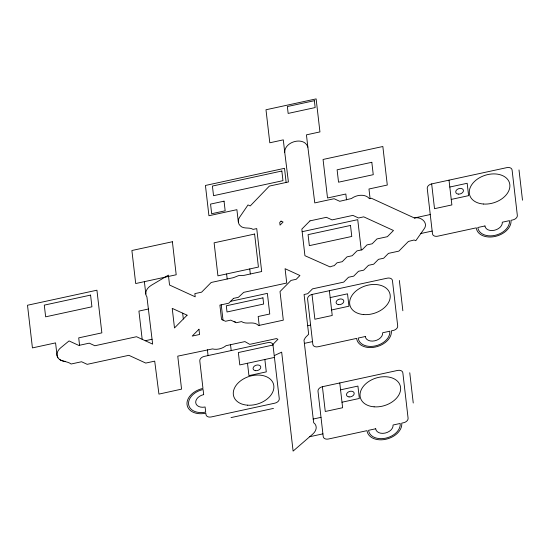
<?xml version="1.0" encoding="UTF-8"?>
<svg xmlns="http://www.w3.org/2000/svg" width="550" height="550" viewBox="0 0 550 550"><rect width="100%" height="100%" fill="white"/><g stroke="black" fill="none" stroke-linecap="round" stroke-linejoin="round"><path stroke-width="0.82" d="M274.292 355.589L281.669 352.144L293.102 451.103L312.709 434.129A11.894 8.229 -17.5 0 0 313.665 422.675L303.999 340.099L305.408 337.549L308.66 334.249L304.074 294.504L307.711 293.714L312.489 288.874L343.729 282.102L348.507 277.262L353.719 276.134L358.497 271.288L363.701 270.16L368.479 265.32L373.684 264.192L378.462 259.346L383.673 258.218L388.451 253.378L398.867 251.123L408.423 241.436L414.157 239.992L415.779 240.728L423.913 229.185C428.966 223.018 420.881 216.178 414.514 218.041L371.408 198.254L369.359 198.701L369.078 198.316A11.894 8.229 -17.5 0 0 351.471 198.522L339.735 201.307L334.097 198.722L314.772 202.909L307.863 147.146C304.356 136.084 284.453 141.46 284.735 152.288L288.413 181.961L269.342 186.093L250.216 205.954L248.009 204.944L239.745 217.044C237.834 219.56 237.703 223.506 240.192 225.692C243.664 229.515 249.246 226.799 253.089 229.391L256.726 228.601L261.683 271.528L244.028 275.357L238.741 275.564L233.468 277.64L211.179 282.473L201.623 292.16L194.844 293.624L195.216 296.814L169.537 285.024L168.396 275.131L151.381 285.257A11.894 8.229 -17.5 0 0 145.784 293.796L145.901 294.601A11.894 8.229 -17.5 0 0 146.905 296.808L152.639 344.114L136.531 336.724L94.875 345.751L89.238 343.159L78.822 345.421L69.046 340.931L60.72 347.779A11.894 8.229 -17.5 0 0 56.98 355.046C57.75 362.113 66.976 360.601 71.142 364.004L81.558 361.749L87.196 364.334L128.851 355.314L145.764 363.076L154.708 361.137L158.929 394.103L181.562 389.132L177.753 356.146L212.479 348.92A11.894 8.229 -17.5 0 0 225.349 346.218L226.029 345.682L244.936 341.591L249.748 344.355L276.375 338.587L277.942 339.302L272.91 344.403L279.269 398.681A4.957 3.431 -17.5 0 1 274.849 403.164L211.2 416.955A4.957 3.431 -17.5 0 1 205.982 414.562L205.824 413.181A17.841 12.348 -17.5 0 1 187.034 404.559A17.841 12.348 -17.5 0 1 202.964 388.417L199.788 360.896A4.957 3.431 -17.5 0 1 204.208 356.414L267.857 342.623A4.957 3.431 -17.5 0 1 272.951 344.493M431.661 183.913L506.873 167.619A4.957 3.431 -17.5 0 1 512.091 170.012L517.337 215.421A4.957 3.431 -17.5 0 1 512.916 219.904L510.984 220.323A17.841 12.348 -17.5 0 1 495.062 236.466A17.841 12.348 -17.5 0 1 476.272 227.844L437.697 236.197A4.957 3.431 -17.5 0 1 432.479 233.805L427.233 188.396A4.957 3.431 -17.5 0 1 431.661 183.913L434.521 208.684L451.88 204.923L449.013 180.153M449.811 187.034L467.17 183.274L468.6 195.656L451.241 199.416M302.156 231.694L357.741 219.656L361.24 249.961M414.384 217.979L430.251 214.541M420.874 233.496L432.163 231.055M148.583 308.983L138.923 311.08L142.182 339.316M230.587 301.331L267.369 293.363L269.754 314.002L258.177 316.511L259.201 325.38M312.015 294.463L387.234 278.169A4.957 3.431 -17.5 0 1 392.453 280.569L397.698 325.971A4.957 3.431 -17.5 0 1 393.271 330.461L391.346 330.873A17.841 12.348 -17.5 0 1 375.416 347.022A17.841 12.348 -17.5 0 1 356.627 338.394L318.051 346.754A4.957 3.431 -17.5 0 1 312.833 344.355L307.587 298.952A4.957 3.431 -17.5 0 1 312.015 294.463L314.875 319.234L332.234 315.473L329.374 290.709M330.165 297.584L347.524 293.824L348.954 306.212L331.595 309.966M145.269 340.732L152.061 339.261M234.149 321.716L235.036 321.523L235.111 322.156M307.677 325.731L310.613 325.091M273.075 345.022L238.356 352.543L239.786 364.925L274.505 357.404M304.377 343.372L312.517 341.605M322.41 386.719L397.629 370.425A4.957 3.431 -17.5 0 1 402.848 372.824L408.093 418.227A4.957 3.431 -17.5 0 1 403.666 422.709L401.741 423.129A17.841 12.348 -17.5 0 1 385.811 439.271A17.841 12.348 -17.5 0 1 367.022 430.65L328.453 439.01A4.957 3.431 -17.5 0 1 323.228 436.611L317.989 391.208A4.957 3.431 -17.5 0 1 322.41 386.719L325.27 411.489L342.629 407.729L339.769 382.958M340.56 389.84L357.919 386.079L359.349 398.461L341.99 402.222M231.048 417.594L273.474 408.402M313.122 419.059L321.007 417.347M309.719 436.721L322.912 433.861M65.388 361.364L64.879 361.329M64.343 361.268L63.821 361.199M63.305 361.096L62.803 360.979M62.322 360.841L61.841 360.683M61.394 360.504L60.947 360.312M60.534 360.099L60.129 359.865M59.751 359.618L59.386 359.356M57.949 357.803L57.722 357.459M57.544 357.094L57.372 356.723M57.241 356.345L57.131 355.96M284.728 152.24L283.298 139.858L269.796 142.787L265.987 109.759L316.126 98.897L319.942 131.917L306.439 134.846L307.869 147.187M57.056 355.561L55.571 342.884L32.429 347.903L27.5 305.243L96.931 290.201L101.86 332.86L78.712 337.872L79.564 345.256M519.001 169.929L522.5 200.2M399.362 280.479L402.854 310.75M409.757 372.735L413.249 403.006M370.081 198.543L368.974 189.001L387.296 185.034L382.848 146.506L323.063 159.459L327.511 197.986L345.833 194.019L346.507 199.843M286.137 182.456L284.508 168.328L205.432 185.46L208.931 215.731L236.899 209.674L238.329 222.056M264.859 359.494L266.289 371.876L248.937 375.636L247.5 363.254M249.748 268.943L250.326 273.989M226.6 273.962L227.184 279.001M230.532 344.706L231.213 350.563M221.244 304.831L223.011 320.127M207.391 349.724L208.065 355.575M182.655 313.163L183.329 319M144.382 281.655L145.812 294.044M187.089 315.191L174.494 327.958L172.233 308.378L187.089 315.191M281.064 221.121L279.737 222.468L280.046 225.122L283.078 222.042L281.064 221.121M198.962 329.244L192.211 336.084L199.567 334.489L198.962 329.244M233.516 298.368L228.738 303.208L219.897 305.126L221.554 319.454L225.486 321.262L230.697 320.134L236.328 322.719L241.539 321.592C246.751 325.132 253.447 320.471 258.61 325.511L283.312 320.155L280.012 291.555L291.005 280.411L296.216 279.283L299.929 275.516L285.079 268.696L286.736 283.03L243.712 292.346L238.397 297.309L233.516 298.368M309.973 220.873L301.854 229.096L304.927 255.695L330.076 266.915A11.894 8.229 -17.5 0 1 333.396 265.829L334.194 265.684L337.012 262.824L342.224 261.697L347.002 256.857L352.206 255.729L356.984 250.883L362.196 249.755L366.974 244.915L372.178 243.788L376.956 238.941L387.372 236.686L393.477 230.498L363.729 216.844L358.524 217.972L352.887 215.387L332.056 219.897L326.418 217.312L309.973 220.873M314.359 100.691L287.361 106.542L288.152 113.424L315.157 107.573L314.359 100.691M281.854 171.022L212.424 186.058L213.538 195.69L282.968 180.654L281.854 171.022M371.821 162.291L337.109 169.812L338.539 182.194L373.251 174.68L371.821 162.291M224.049 201.169L210.554 204.098L211.667 213.73L225.163 210.801L224.049 201.169M172.391 241.739L131.89 250.511L135.699 283.539L176.199 274.766L172.391 241.739M254.609 234.046L214.108 242.818L217.924 275.839L258.424 267.066L254.609 234.046M350.501 225.452L308.069 234.644L309.341 245.651L351.773 236.459L350.501 225.452M90.578 295.103L44.289 305.133L45.643 316.827L91.926 306.804L90.578 295.103M484.949 225.961L477.812 227.508A16.259 11.254 -17.5 0 0 494.931 235.366A16.259 11.254 -17.5 0 0 509.444 220.66L502.308 222.207A8.924 6.174 -17.5 0 1 494.347 230.278A8.924 6.174 -17.5 0 1 484.949 225.961M262.941 297.853L226.298 305.786L227.012 311.981L263.656 304.04L262.941 297.853M365.303 336.518L358.167 338.064A16.259 11.254 -17.5 0 0 375.286 345.923A16.259 11.254 -17.5 0 0 389.799 331.21L382.663 332.757A8.924 6.174 -17.5 0 1 374.701 340.828A8.924 6.174 -17.5 0 1 365.303 336.518M375.698 428.773L368.569 430.32A16.259 11.254 -17.5 0 0 385.681 438.171A16.259 11.254 -17.5 0 0 400.194 423.466L393.058 425.013A8.924 6.174 -17.5 0 1 385.096 433.084A8.924 6.174 -17.5 0 1 375.698 428.773M203.679 394.611L203.094 389.517A16.259 11.254 -17.5 0 0 188.581 404.229A16.259 11.254 -17.5 0 0 205.7 412.081L205.109 406.993A8.924 6.174 -17.5 0 1 195.718 402.683A8.924 6.174 -17.5 0 1 203.679 394.611M349.044 396.921A3.967 2.743 -17.5 0 0 354.152 392.968A3.967 2.743 -17.5 0 0 347.841 392.315A3.967 2.743 -17.5 0 0 349.044 396.921M374.117 406.828A20.818 14.41 -17.5 0 0 400.187 385.571A20.818 14.41 -17.5 0 0 366.678 383.013A20.818 14.41 -17.5 0 0 374.117 406.828M255.626 370.693A3.967 2.743 -17.5 0 0 260.734 366.74A3.967 2.743 -17.5 0 0 254.423 366.087A3.967 2.743 -17.5 0 0 255.626 370.693M247.369 405.171A20.818 14.41 -17.5 0 0 273.433 383.907A20.818 14.41 -17.5 0 0 239.924 381.356A20.818 14.41 -17.5 0 0 247.369 405.171M338.642 304.666A3.967 2.743 -17.5 0 0 343.757 300.712A3.967 2.743 -17.5 0 0 337.446 300.066A3.967 2.743 -17.5 0 0 338.642 304.666M363.722 314.579A20.818 14.41 -17.5 0 0 389.792 293.315A20.818 14.41 -17.5 0 0 356.283 290.757A20.818 14.41 -17.5 0 0 363.722 314.579M458.288 194.116A3.967 2.743 -17.5 0 0 463.396 190.163A3.967 2.743 -17.5 0 0 457.084 189.509A3.967 2.743 -17.5 0 0 458.288 194.116M483.368 204.022A20.818 14.41 -17.5 0 0 509.438 182.758A20.818 14.41 -17.5 0 0 475.922 180.208A20.818 14.41 -17.5 0 0 483.368 204.022"/></g></svg>
